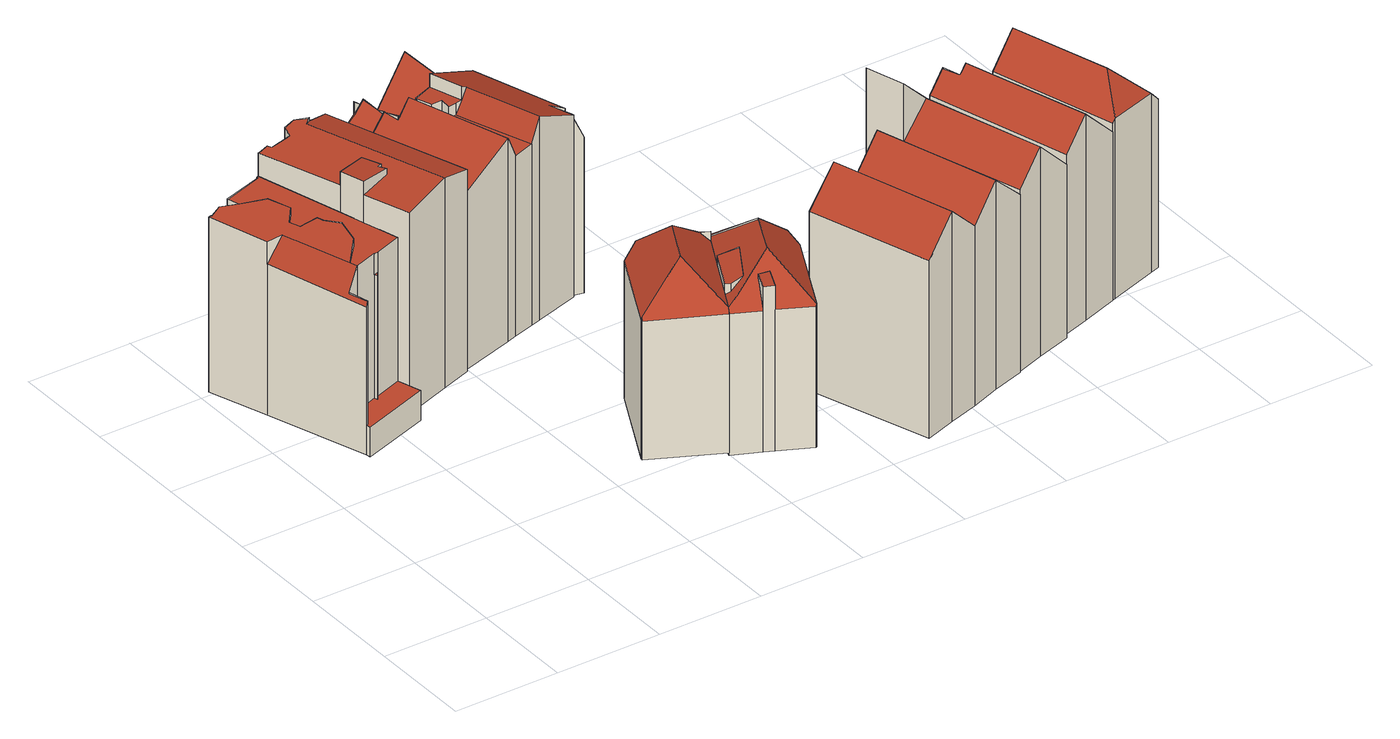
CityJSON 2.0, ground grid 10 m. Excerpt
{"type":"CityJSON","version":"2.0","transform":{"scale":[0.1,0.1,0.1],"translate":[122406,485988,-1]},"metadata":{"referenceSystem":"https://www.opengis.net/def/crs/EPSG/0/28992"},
"CityObjects":{
"building1":{"type":"Building","attributes":{"aantal_verblijfsobjecten":1,"bouwjaar":1880,"gebruiksdoel":"woonfunctie","oppervlakte_max":261,"oppervlakte_min":261,"rdf_seealso":"http://bag.basisregistraties.overheid.nl/bag/id/pand/0363100012181693","rf_extrusion_mode":"standard","rf_force_lod11":false,"rf_h_ground":-0.016,"rf_h_pc_98p":0,"rf_h_roof_50p":16.86,"rf_h_roof_70p":17.05,"rf_h_roof_max":17.66,"rf_h_roof_min":2.8,"rf_h_roof_ridge":17.66,"rf_is_glass_roof":false,"rf_nodata_frac":0.0293,"rf_nodata_r":0,"rf_pc_select":"PREFERRED_AND_LATEST","rf_pc_year":0,"rf_pointcloud_unusable":false,"rf_pt_density":16.87,"rf_ridgelines":3,"rf_rmse_lod22":0.538,"rf_roof_planes":9,"rf_roof_type":"slanted","rf_success":true,"rf_t_run":32,"rf_volume_lod22":1619.64,"status":"Pand in gebruik"},"children":["building1-1"]},
"building1-1":{"type":"BuildingPart","parents":["building1"],"geometry":[{"type":"Solid","lod":"2.2","boundaries":[[[[0,1,2,3,4,5,6,7,8,9,10,11,12]],[[13,14,15,16]],[[16,15,17,18]],[[19,11,10,20]],[[21,12,11,19]],[[22,23,0,12,21]],[[24,25,26]],[[27,7,6,28]],[[29,30,8,7,27]],[[28,6,5,31]],[[31,5,4,25,24]],[[32,3,2,33]],[[34,35,36,37]],[[33,2,1,38]],[[18,17,39,40]],[[20,10,9,41,42]],[[43,44,45,30,29]],[[46,47,48,49]],[[50,51,14,13]],[[40,39,35,34]],[[37,36,52,53]],[[42,41,45,44]],[[41,9,8,30]],[[53,52,44,43]],[[54,32,47,46]],[[49,48,55,56]],[[25,4,3,32,54]],[[57,58,59,60]],[[58,61,62,63]],[[63,62,64,59]],[[51,50,65]],[[60,59,64,23,22]],[[38,1,0,23]],[[56,55,61,58,57]],[[41,30,45]],[[25,54,46,49,56,66,26]],[[63,59,58]],[[66,65,50,13,16,18,40,34,37,53,43,29,27,28,31,24,26]],[[56,57,60,22,21,19,20,42,44,52,36,35,39,17,15,14,51,65,66]],[[61,55,48,47,32,33,38,23,64,62]]]],"semantics":{"surfaces":[{"type":"GroundSurface"},{"type":"WallSurface","on_footprint_edge":false},{"type":"WallSurface","on_footprint_edge":true},{"type":"RoofSurface","rf_azimuth":191.88,"rf_h_roof_50p":15.12,"rf_h_roof_70p":15.12,"rf_h_roof_max":17.15,"rf_h_roof_min":15.1,"rf_slope":2.02},{"type":"RoofSurface","rf_azimuth":250.99,"rf_h_roof_50p":15.31,"rf_h_roof_70p":16.17,"rf_h_roof_max":17.26,"rf_h_roof_min":13.89,"rf_slope":63.79},{"type":"RoofSurface","rf_azimuth":162.59,"rf_h_roof_50p":14.72,"rf_h_roof_70p":14.72,"rf_h_roof_max":14.72,"rf_h_roof_min":14.66,"rf_slope":10},{"type":"RoofSurface","rf_azimuth":246.66,"rf_h_roof_50p":17.11,"rf_h_roof_70p":17.28,"rf_h_roof_max":17.73,"rf_h_roof_min":16.51,"rf_slope":15.98},{"type":"RoofSurface","rf_azimuth":128.85,"rf_h_roof_50p":16.9,"rf_h_roof_70p":17.01,"rf_h_roof_max":17.73,"rf_h_roof_min":16.59,"rf_slope":2.39},{"type":"RoofSurface","rf_azimuth":202.16,"rf_h_roof_50p":2.85,"rf_h_roof_70p":2.86,"rf_h_roof_max":16.68,"rf_h_roof_min":2.8,"rf_slope":1.04}],"values":[[0,1,1,2,2,2,1,2,2,2,2,2,1,2,1,2,1,1,1,1,1,1,2,1,1,1,2,1,1,1,1,1,2,1,3,4,5,6,7,8]]}}]},
"building2":{"type":"Building","attributes":{"aantal_verblijfsobjecten":7,"bouwjaar":2002,"gebruiksdoel":"woonfunctie","oppervlakte_max":94,"oppervlakte_min":68,"rdf_seealso":"http://bag.basisregistraties.overheid.nl/bag/id/pand/0363100012181694","rf_extrusion_mode":"standard","rf_force_lod11":false,"rf_h_ground":0.163,"rf_h_pc_98p":0,"rf_h_roof_50p":19.96,"rf_h_roof_70p":20.14,"rf_h_roof_max":20.6,"rf_h_roof_min":18.17,"rf_h_roof_ridge":20.24,"rf_is_glass_roof":false,"rf_nodata_frac":0.015,"rf_nodata_r":0,"rf_pc_select":"PREFERRED_AND_LATEST","rf_pc_year":0,"rf_pointcloud_unusable":false,"rf_pt_density":17.21,"rf_ridgelines":1,"rf_rmse_lod22":1,"rf_roof_planes":6,"rf_roof_type":"slanted","rf_success":true,"rf_t_run":29,"rf_volume_lod22":2309.43,"status":"Pand in gebruik"},"children":["building2-1"]},
"building2-1":{"type":"BuildingPart","parents":["building2"],"geometry":[{"type":"Solid","lod":"2.2","boundaries":[[[[67,68,69,70,71,72,73,74,75,76,77,78]],[[79,70,69,80]],[[81,82,83,84]],[[85,74,73,86]],[[87,78,77,88]],[[88,77,76,89]],[[90,91,92,93]],[[92,91,86,94]],[[95,96,97,98]],[[84,83,96,95]],[[99,100,101,102]],[[102,101,71,70,79]],[[103,104,105,106]],[[91,90,107]],[[89,76,75,108]],[[108,75,74,85]],[[82,67,78,87]],[[98,97,104,103]],[[109,110,111]],[[100,99,112]],[[94,86,73,72,110,109]],[[80,69,68,105]],[[106,105,68,67,82,81]],[[110,72,71,101]],[[108,85,86,91,107]],[[88,93,92,94,109,111,112,99,102,79,80,105,104,97,96,83,82,87]],[[106,81,84,95,98,103]],[[110,101,100,112,111]],[[93,88,89,108,107,90]]]],"semantics":{"surfaces":[{"type":"GroundSurface"},{"type":"WallSurface","on_footprint_edge":true},{"type":"WallSurface","on_footprint_edge":false},{"type":"RoofSurface","rf_azimuth":342.04,"rf_h_roof_50p":17.71,"rf_h_roof_70p":18.2,"rf_h_roof_max":20.34,"rf_h_roof_min":16.16,"rf_slope":72.54},{"type":"RoofSurface","rf_azimuth":252.64,"rf_h_roof_50p":19.9,"rf_h_roof_70p":20.09,"rf_h_roof_max":20.63,"rf_h_roof_min":19.33,"rf_slope":10.72},{"type":"RoofSurface","rf_azimuth":59.88,"rf_h_roof_50p":20.56,"rf_h_roof_70p":20.6,"rf_h_roof_max":20.68,"rf_h_roof_min":20.47,"rf_slope":3.51},{"type":"RoofSurface","rf_azimuth":342.04,"rf_h_roof_50p":17.3,"rf_h_roof_70p":17.79,"rf_h_roof_max":19.98,"rf_h_roof_min":16.28,"rf_slope":72.54},{"type":"RoofSurface","rf_azimuth":70.69,"rf_h_roof_50p":19.84,"rf_h_roof_70p":20.01,"rf_h_roof_max":20.34,"rf_h_roof_min":19.34,"rf_slope":14.73}],"values":[[0,1,2,1,1,1,2,2,2,2,2,1,2,2,1,1,1,2,2,2,1,1,1,1,3,4,5,6,7]]}}]},
"building3":{"type":"Building","attributes":{"aantal_verblijfsobjecten":1,"bouwjaar":1767,"gebruiksdoel":"woonfunctie","oppervlakte_max":332,"oppervlakte_min":332,"rdf_seealso":"http://bag.basisregistraties.overheid.nl/bag/id/pand/0363100012181700","rf_extrusion_mode":"standard","rf_force_lod11":false,"rf_h_ground":0.399,"rf_h_pc_98p":0,"rf_h_roof_50p":15.37,"rf_h_roof_70p":15.98,"rf_h_roof_max":17.3,"rf_h_roof_min":13.89,"rf_h_roof_ridge":17.42,"rf_is_glass_roof":false,"rf_nodata_frac":0.00319,"rf_nodata_r":0,"rf_pc_select":"PREFERRED_AND_LATEST","rf_pc_year":0,"rf_pointcloud_unusable":false,"rf_pt_density":17.36,"rf_ridgelines":1,"rf_rmse_lod22":0.273,"rf_roof_planes":8,"rf_roof_type":"slanted","rf_success":true,"rf_t_run":19,"rf_volume_lod22":1197.02,"status":"Pand in gebruik"},"children":["building3-1"]},
"building3-1":{"type":"BuildingPart","parents":["building3"],"geometry":[{"type":"Solid","lod":"2.2","boundaries":[[[[113,114,115,116,117,118,119,120,121,122]],[[123,121,120,124]],[[125,122,121,123]],[[126,113,122,125]],[[127,115,114,128]],[[129,116,115,127]],[[130,118,117,131]],[[131,117,116,129]],[[124,120,119,132]],[[132,119,118,130]],[[133,128,114,113,126]],[[128,133,134]],[[123,135,134,133,126,125]],[[127,136,130,131,129]],[[135,136,127,128,134]],[[136,135,123,124,132,130]]]],"semantics":{"surfaces":[{"type":"GroundSurface"},{"type":"WallSurface","on_footprint_edge":true},{"type":"WallSurface","on_footprint_edge":false},{"type":"RoofSurface","rf_azimuth":25.03,"rf_h_roof_50p":14.46,"rf_h_roof_70p":15.09,"rf_h_roof_max":17.03,"rf_h_roof_min":13.15,"rf_slope":47.39},{"type":"RoofSurface","rf_azimuth":207.22,"rf_h_roof_50p":15.07,"rf_h_roof_70p":15.6,"rf_h_roof_max":17.58,"rf_h_roof_min":13.82,"rf_slope":48},{"type":"RoofSurface","rf_azimuth":118.07,"rf_h_roof_50p":15.55,"rf_h_roof_70p":16.23,"rf_h_roof_max":17.71,"rf_h_roof_min":14.04,"rf_slope":42.98},{"type":"RoofSurface","rf_azimuth":297.57,"rf_h_roof_50p":15.01,"rf_h_roof_70p":15.88,"rf_h_roof_max":17.71,"rf_h_roof_min":13.35,"rf_slope":45.78}],"values":[[0,1,1,1,1,1,1,1,1,1,1,2,3,4,5,6]]}}]},
"building4":{"type":"Building","attributes":{"aantal_verblijfsobjecten":8,"bouwjaar":2000,"gebruiksdoel":"woonfunctie","oppervlakte_max":150,"oppervlakte_min":80,"rdf_seealso":"http://bag.basisregistraties.overheid.nl/bag/id/pand/0363100012181695","rf_extrusion_mode":"standard","rf_force_lod11":false,"rf_h_ground":0.238,"rf_h_pc_98p":0,"rf_h_roof_50p":18.03,"rf_h_roof_70p":18.54,"rf_h_roof_max":19.64,"rf_h_roof_min":15.15,"rf_h_roof_ridge":19.62,"rf_is_glass_roof":false,"rf_nodata_frac":0.0931,"rf_nodata_r":0,"rf_pc_select":"_HIGHEST_YET_INSUFFICIENT_COVERAGE","rf_pc_year":0,"rf_pointcloud_unusable":false,"rf_pt_density":14.85,"rf_ridgelines":13,"rf_rmse_lod22":0.585,"rf_roof_planes":15,"rf_roof_type":"slanted","rf_success":true,"rf_t_run":93,"rf_volume_lod22":3949.86,"status":"Pand in gebruik"},"children":["building4-1"]},
"building4-1":{"type":"BuildingPart","parents":["building4"],"geometry":[{"type":"Solid","lod":"2.2","boundaries":[[[[137,138,139,140,141,142,143,144,145,146,147,148,149,150,151,152]],[[153,148,147,154]],[[155,154,147,146,156]],[[157,158,145,144,159]],[[160,161,149,148,153]],[[162,163,153]],[[164,165,166]],[[163,162,166]],[[167,168,169,170]],[[154,155,171]],[[172,173,174,175]],[[176,139,138,177]],[[178,140,139,176]],[[179,142,141,180]],[[181,182,183]],[[170,169,183]],[[184,151,150,185]],[[185,150,149,161]],[[186,187,188,189]],[[190,191,192]],[[161,160,192]],[[193,191,190,187,186,194]],[[180,141,140,178]],[[195,143,142,179]],[[159,144,143,195]],[[189,188,196,197,198]],[[199,137,152,200]],[[201,200,152,151,184,202]],[[200,201,203]],[[202,184,191,193]],[[165,164,204]],[[156,146,145,158]],[[205,206,173,172]],[[177,138,137,199]],[[197,196,168,167]],[[198,197,207,208]],[[208,207,206,205]],[[182,181,209]],[[210,211,158,157]],[[212,213,214]],[[211,210,215]],[[204,213,212,215]],[[175,174,216]],[[217,216,218]],[[194,186,216,217]],[[187,190,192,160,153,163,188]],[[195,179,167,170]],[[191,184,185,161,192]],[[210,157,159,195,170,183,182,209]],[[177,199,200,203]],[[218,216,174,180,178]],[[206,207,197,167,179,180,174,173]],[[211,215,212,214,171,155,156,158]],[[214,213,204,164,166,162,153,154,171]],[[215,210,209,181,183,169,168,196,188,163,166,165,204]],[[216,186,189,198,208,205,172,175]],[[194,217,218,178,176,177,203,201,202,193]]]],"semantics":{"surfaces":[{"type":"GroundSurface"},{"type":"WallSurface","on_footprint_edge":true},{"type":"WallSurface","on_footprint_edge":false},{"type":"RoofSurface","rf_azimuth":253.12,"rf_h_roof_50p":16.76,"rf_h_roof_70p":17.71,"rf_h_roof_max":19.54,"rf_h_roof_min":14.67,"rf_slope":44.89},{"type":"RoofSurface","rf_azimuth":72.04,"rf_h_roof_50p":18.4,"rf_h_roof_70p":18.89,"rf_h_roof_max":19.94,"rf_h_roof_min":17.38,"rf_slope":65.67},{"type":"RoofSurface","rf_azimuth":71.16,"rf_h_roof_50p":16.25,"rf_h_roof_70p":17.08,"rf_h_roof_max":19.06,"rf_h_roof_min":14.22,"rf_slope":46.94},{"type":"RoofSurface","rf_azimuth":251.7,"rf_h_roof_50p":18.33,"rf_h_roof_70p":18.91,"rf_h_roof_max":19.94,"rf_h_roof_min":17,"rf_slope":24.99},{"type":"RoofSurface","rf_azimuth":73.27,"rf_h_roof_50p":16.38,"rf_h_roof_70p":17.41,"rf_h_roof_max":17.62,"rf_h_roof_min":14.77,"rf_slope":68.89},{"type":"RoofSurface","rf_azimuth":251.74,"rf_h_roof_50p":18.8,"rf_h_roof_70p":19.17,"rf_h_roof_max":20.17,"rf_h_roof_min":17.46,"rf_slope":64.63},{"type":"RoofSurface","rf_azimuth":269.91,"rf_h_roof_50p":17.44,"rf_h_roof_70p":17.47,"rf_h_roof_max":18.46,"rf_h_roof_min":17.38,"rf_slope":1.47},{"type":"RoofSurface","rf_azimuth":252.45,"rf_h_roof_50p":16.04,"rf_h_roof_70p":17.22,"rf_h_roof_max":19.09,"rf_h_roof_min":13.99,"rf_slope":48.91},{"type":"RoofSurface","rf_azimuth":339.91,"rf_h_roof_50p":14.96,"rf_h_roof_70p":15.43,"rf_h_roof_max":17.53,"rf_h_roof_min":13.43,"rf_slope":69.9},{"type":"RoofSurface","rf_azimuth":70.93,"rf_h_roof_50p":16.68,"rf_h_roof_70p":17.45,"rf_h_roof_max":19.58,"rf_h_roof_min":14.5,"rf_slope":48.81},{"type":"RoofSurface","rf_azimuth":249.69,"rf_h_roof_50p":18.5,"rf_h_roof_70p":18.55,"rf_h_roof_max":19.9,"rf_h_roof_min":18.38,"rf_slope":6.48},{"type":"RoofSurface","rf_azimuth":72.03,"rf_h_roof_50p":18.4,"rf_h_roof_70p":18.92,"rf_h_roof_max":20.17,"rf_h_roof_min":17.05,"rf_slope":25.23}],"values":[[0,1,1,1,1,2,2,2,2,2,2,1,1,1,2,2,1,1,2,2,2,2,1,1,1,2,1,1,2,2,2,1,2,1,2,2,2,2,2,2,2,2,2,2,2,3,4,5,6,7,8,9,10,11,12,13,14]]}}]},
"building5":{"type":"Building","attributes":{"aantal_verblijfsobjecten":1,"bouwjaar":1767,"gebruiksdoel":"woonfunctie","oppervlakte_max":320,"oppervlakte_min":320,"rdf_seealso":"http://bag.basisregistraties.overheid.nl/bag/id/pand/0363100012181691","rf_extrusion_mode":"standard","rf_force_lod11":false,"rf_h_ground":0.183,"rf_h_pc_98p":0,"rf_h_roof_50p":15.41,"rf_h_roof_70p":16.04,"rf_h_roof_max":17.36,"rf_h_roof_min":13.92,"rf_h_roof_ridge":17.5,"rf_is_glass_roof":false,"rf_nodata_frac":0.00637,"rf_nodata_r":0,"rf_pc_select":"PREFERRED_AND_LATEST","rf_pc_year":0,"rf_pointcloud_unusable":false,"rf_pt_density":17.45,"rf_ridgelines":5,"rf_rmse_lod22":0.258,"rf_roof_planes":11,"rf_roof_type":"slanted","rf_success":true,"rf_t_run":45,"rf_volume_lod22":1220.6,"status":"Pand in gebruik"},"children":["building5-1"]},
"building5-1":{"type":"BuildingPart","parents":["building5"],"geometry":[{"type":"Solid","lod":"2.2","boundaries":[[[[219,220,221,222,223,224,225,226,227,228,229,230,231]],[[232,225,224,233]],[[233,224,223,234,235]],[[236,226,225,232]],[[237,227,226,236]],[[238,239,222,221,240,241]],[[234,223,222,239]],[[241,240,242,243]],[[240,221,220,244]],[[243,242,245]],[[246,247,248]],[[249,250,248]],[[251,252,253]],[[254,229,228,255]],[[255,228,227,237]],[[247,230,229,254]],[[256,257,258]],[[257,256,239,238]],[[259,260,231,230,247,246]],[[129,219,231,260]],[[250,249,260,259]],[[235,234,252,251]],[[244,220,219,129]],[[257,238,241,243,245,258]],[[250,259,246,248]],[[252,234,239,256,258,245,242,240,244,261,262,253]],[[235,251,236,232,233]],[[262,255,237,236,251,253]],[[244,129,260,249,248,247,254,255,262,261]]]],"semantics":{"surfaces":[{"type":"GroundSurface"},{"type":"WallSurface","on_footprint_edge":true},{"type":"WallSurface","on_footprint_edge":false},{"type":"RoofSurface","rf_azimuth":287.43,"rf_h_roof_50p":15.35,"rf_h_roof_70p":15.46,"rf_h_roof_max":15.72,"rf_h_roof_min":15,"rf_slope":17.76},{"type":"RoofSurface","rf_azimuth":256.21,"rf_h_roof_50p":16.06,"rf_h_roof_70p":16.07,"rf_h_roof_max":16.41,"rf_h_roof_min":16.02,"rf_slope":2.78},{"type":"RoofSurface","rf_azimuth":297.26,"rf_h_roof_50p":15.63,"rf_h_roof_70p":16.15,"rf_h_roof_max":17.75,"rf_h_roof_min":13.59,"rf_slope":44.92},{"type":"RoofSurface","rf_azimuth":31.02,"rf_h_roof_50p":14.46,"rf_h_roof_70p":15.11,"rf_h_roof_max":17.19,"rf_h_roof_min":12.79,"rf_slope":47.32},{"type":"RoofSurface","rf_azimuth":115.24,"rf_h_roof_50p":15.31,"rf_h_roof_70p":16.11,"rf_h_roof_max":17.75,"rf_h_roof_min":13.68,"rf_slope":46.14},{"type":"RoofSurface","rf_azimuth":206.79,"rf_h_roof_50p":15.28,"rf_h_roof_70p":16.03,"rf_h_roof_max":17.66,"rf_h_roof_min":13.9,"rf_slope":48.08}],"values":[[0,1,1,1,1,1,1,2,1,2,2,2,2,1,1,1,2,2,1,1,2,2,1,3,4,5,6,7,8]]}}]},
"building6":{"type":"Building","attributes":{"aantal_verblijfsobjecten":0,"bouwjaar":1005,"rdf_seealso":"http://bag.basisregistraties.overheid.nl/bag/id/pand/0363100012181697","rf_extrusion_mode":"skip","rf_force_lod11":false,"rf_h_ground":0.17,"rf_h_pc_98p":0,"rf_is_glass_roof":false,"rf_nodata_frac":0.93,"rf_nodata_r":0,"rf_pc_select":"_HIGHEST_YET_INSUFFICIENT_COVERAGE","rf_pc_year":0,"rf_pointcloud_unusable":true,"rf_pt_density":6.67,"rf_roof_type":"unknown","rf_success":true,"rf_t_run":0,"status":"Pand in gebruik"},"geometry":[{"type":"MultiSurface","lod":"0","boundaries":[[[263,264,265,266]]]}]},
"building7":{"type":"Building","attributes":{"aantal_verblijfsobjecten":4,"bouwjaar":1872,"gebruiksdoel":"woonfunctie","oppervlakte_max":174,"oppervlakte_min":52,"rdf_seealso":"http://bag.basisregistraties.overheid.nl/bag/id/pand/0363100012170293","rf_extrusion_mode":"standard","rf_force_lod11":false,"rf_h_ground":0.207,"rf_h_pc_98p":0,"rf_h_roof_50p":18.91,"rf_h_roof_70p":19.56,"rf_h_roof_max":20.31,"rf_h_roof_min":17.38,"rf_h_roof_ridge":20.4,"rf_is_glass_roof":false,"rf_nodata_frac":0.0101,"rf_nodata_r":0.0114,"rf_pc_select":"PREFERRED_AND_LATEST","rf_pc_year":0,"rf_pointcloud_unusable":false,"rf_pt_density":16.34,"rf_ridgelines":1,"rf_rmse_lod22":0.341,"rf_roof_planes":4,"rf_roof_type":"slanted","rf_success":true,"rf_t_run":16,"rf_volume_lod22":1385.3,"status":"Pand in gebruik"},"children":["building7-1"]},
"building7-1":{"type":"BuildingPart","parents":["building7"],"geometry":[{"type":"Solid","lod":"2.2","boundaries":[[[[267,268,269,270,271,272]],[[273,271,270,274]],[[275,272,271,273]],[[276,267,272,275]],[[274,270,269,277]],[[277,269,268,278]],[[278,268,267,276]],[[278,273,274,277]],[[273,278,276,275]]]],"semantics":{"surfaces":[{"type":"GroundSurface"},{"type":"WallSurface","on_footprint_edge":true},{"type":"RoofSurface","rf_azimuth":72.35,"rf_h_roof_50p":18.81,"rf_h_roof_70p":19.44,"rf_h_roof_max":20.65,"rf_h_roof_min":17.28,"rf_slope":43.82},{"type":"RoofSurface","rf_azimuth":251.17,"rf_h_roof_50p":18.91,"rf_h_roof_70p":19.57,"rf_h_roof_max":20.65,"rf_h_roof_min":17.09,"rf_slope":43.9}],"values":[[0,1,1,1,1,1,1,2,3]]}}]},
"building8":{"type":"Building","attributes":{"aantal_verblijfsobjecten":0,"bouwjaar":1873,"rdf_seealso":"http://bag.basisregistraties.overheid.nl/bag/id/pand/0363100012181696","rf_extrusion_mode":"skip","rf_force_lod11":false,"rf_h_ground":-0.249,"rf_h_pc_98p":0,"rf_is_glass_roof":false,"rf_nodata_frac":1,"rf_nodata_r":0,"rf_pc_select":"_HIGHEST_YET_INSUFFICIENT_COVERAGE","rf_pc_year":0,"rf_pointcloud_unusable":true,"rf_pt_density":0,"rf_roof_type":"unknown","rf_success":true,"rf_t_run":0,"status":"Pand in gebruik"},"geometry":[{"type":"MultiSurface","lod":"0","boundaries":[[[279,280,281,282]]]}]},
"building9":{"type":"Building","attributes":{"aantal_verblijfsobjecten":0,"bouwjaar":1873,"rdf_seealso":"http://bag.basisregistraties.overheid.nl/bag/id/pand/0363100012170295","rf_extrusion_mode":"skip","rf_force_lod11":false,"rf_h_ground":-0.245,"rf_h_pc_98p":0,"rf_is_glass_roof":false,"rf_nodata_frac":0.99,"rf_nodata_r":0,"rf_pc_select":"_HIGHEST_YET_INSUFFICIENT_COVERAGE","rf_pc_year":0,"rf_pointcloud_unusable":true,"rf_pt_density":12,"rf_roof_type":"unknown","rf_success":true,"rf_t_run":0,"status":"Pand in gebruik"},"geometry":[{"type":"MultiSurface","lod":"0","boundaries":[[[283,279,282,284]]]}]},
"building10":{"type":"Building","attributes":{"aantal_verblijfsobjecten":3,"bouwjaar":1799,"gebruiksdoel":"woonfunctie","oppervlakte_max":190,"oppervlakte_min":59,"rdf_seealso":"http://bag.basisregistraties.overheid.nl/bag/id/pand/0363100012180928","rf_extrusion_mode":"standard","rf_force_lod11":false,"rf_h_ground":0.212,"rf_h_pc_98p":0,"rf_h_roof_50p":18.84,"rf_h_roof_70p":19.46,"rf_h_roof_max":20.27,"rf_h_roof_min":17.54,"rf_h_roof_ridge":20.4,"rf_is_glass_roof":false,"rf_nodata_frac":0.0168,"rf_nodata_r":0,"rf_pc_select":"PREFERRED_AND_LATEST","rf_pc_year":0,"rf_pointcloud_unusable":false,"rf_pt_density":15.49,"rf_ridgelines":1,"rf_rmse_lod22":0.374,"rf_roof_planes":3,"rf_roof_type":"slanted","rf_success":true,"rf_t_run":14,"rf_volume_lod22":1382.67,"status":"Pand in gebruik"},"children":["building10-1"]},
"building10-1":{"type":"BuildingPart","parents":["building10"],"geometry":[{"type":"Solid","lod":"2.2","boundaries":[[[[285,270,269,286,287,288]],[[289,286,269,290]],[[291,287,286,289]],[[292,288,287,291]],[[290,269,270,293]],[[293,270,285,294]],[[294,285,288,292]],[[293,294,289,290]],[[294,292,291,289]]]],"semantics":{"surfaces":[{"type":"GroundSurface"},{"type":"WallSurface","on_footprint_edge":true},{"type":"RoofSurface","rf_azimuth":250.9,"rf_h_roof_50p":18.94,"rf_h_roof_70p":19.6,"rf_h_roof_max":20.63,"rf_h_roof_min":17.23,"rf_slope":44.7},{"type":"RoofSurface","rf_azimuth":72.6,"rf_h_roof_50p":18.73,"rf_h_roof_70p":19.43,"rf_h_roof_max":20.63,"rf_h_roof_min":17.01,"rf_slope":43.5}],"values":[[0,1,1,1,1,1,1,2,3]]}}]},
"building11":{"type":"Building","attributes":{"aantal_verblijfsobjecten":4,"bouwjaar":1779,"gebruiksdoel":"overige gebruiksfunctie,woonfunctie","oppervlakte_max":167,"oppervlakte_min":78,"rdf_seealso":"http://bag.basisregistraties.overheid.nl/bag/id/pand/0363100012180994","rf_extrusion_mode":"standard","rf_force_lod11":false,"rf_h_ground":0.278,"rf_h_pc_98p":0,"rf_h_roof_50p":18.92,"rf_h_roof_70p":19.62,"rf_h_roof_max":20.43,"rf_h_roof_min":17.61,"rf_h_roof_ridge":20.61,"rf_is_glass_roof":false,"rf_nodata_frac":0.228,"rf_nodata_r":0,"rf_pc_select":"_HIGHEST_YET_INSUFFICIENT_COVERAGE","rf_pc_year":0,"rf_pointcloud_unusable":false,"rf_pt_density":16.32,"rf_ridgelines":2,"rf_rmse_lod22":0.371,"rf_roof_planes":5,"rf_roof_type":"slanted","rf_success":true,"rf_t_run":16,"rf_volume_lod22":1814.56,"status":"Pand in gebruik"},"children":["building11-1"]},
"building11-1":{"type":"BuildingPart","parents":["building11"],"geometry":[{"type":"Solid","lod":"2.2","boundaries":[[[[295,296,297,298,299,300]],[[301,299,298,302,303]],[[303,302,304]],[[302,298,297,305]],[[306,295,300,307]],[[307,300,299,301]],[[305,297,296,308]],[[308,296,295,306]],[[308,304,302,305]],[[304,308,306,307,301,303]]]],"semantics":{"surfaces":[{"type":"GroundSurface"},{"type":"WallSurface","on_footprint_edge":true},{"type":"WallSurface","on_footprint_edge":false},{"type":"RoofSurface","rf_azimuth":250.39,"rf_h_roof_50p":19.2,"rf_h_roof_70p":19.82,"rf_h_roof_max":21.66,"rf_h_roof_min":17.57,"rf_slope":45.31},{"type":"RoofSurface","rf_azimuth":73.11,"rf_h_roof_50p":19.08,"rf_h_roof_70p":20,"rf_h_roof_max":23.45,"rf_h_roof_min":16.69,"rf_slope":44.64}],"values":[[0,1,2,1,1,1,1,1,3,4]]}}]},
"building12":{"type":"Building","attributes":{"aantal_verblijfsobjecten":4,"bouwjaar":1790,"gebruiksdoel":"winkelfunctie,woonfunctie","oppervlakte_max":159,"oppervlakte_min":1,"rdf_seealso":"http://bag.basisregistraties.overheid.nl/bag/id/pand/0363100012180995","rf_extrusion_mode":"standard","rf_force_lod11":false,"rf_h_ground":0.701,"rf_h_pc_98p":0,"rf_h_roof_50p":19.1,"rf_h_roof_70p":19.69,"rf_h_roof_max":20.5,"rf_h_roof_min":17.51,"rf_h_roof_ridge":20.66,"rf_is_glass_roof":false,"rf_nodata_frac":0.0806,"rf_nodata_r":0,"rf_pc_select":"_HIGHEST_YET_INSUFFICIENT_COVERAGE","rf_pc_year":0,"rf_pointcloud_unusable":false,"rf_pt_density":16.27,"rf_ridgelines":2,"rf_rmse_lod22":0.368,"rf_roof_planes":4,"rf_roof_type":"slanted","rf_success":true,"rf_t_run":14,"rf_volume_lod22":1410.73,"status":"Pand in gebruik"},"children":["building12-1"]},
"building12-1":{"type":"BuildingPart","parents":["building12"],"geometry":[{"type":"Solid","lod":"2.2","boundaries":[[[[309,310,311,312,313,314,315,316]],[[317,314,313,318]],[[319,310,309,320]],[[321,312,311,322]],[[322,311,310,319]],[[318,313,312,321]],[[323,315,314,317]],[[320,309,316,324]],[[324,316,315,323]],[[320,324,318,321,322,319]],[[324,323,317,318]]]],"semantics":{"surfaces":[{"type":"GroundSurface"},{"type":"WallSurface","on_footprint_edge":true},{"type":"RoofSurface","rf_azimuth":249.96,"rf_h_roof_50p":19.36,"rf_h_roof_70p":19.93,"rf_h_roof_max":20.86,"rf_h_roof_min":17.64,"rf_slope":45.75},{"type":"RoofSurface","rf_azimuth":72.94,"rf_h_roof_50p":18.65,"rf_h_roof_70p":19.44,"rf_h_roof_max":20.86,"rf_h_roof_min":16.57,"rf_slope":44.16}],"values":[[0,1,1,1,1,1,1,1,1,2,3]]}}]},
"building13":{"type":"Building","attributes":{"aantal_verblijfsobjecten":0,"bouwjaar":2024,"rdf_seealso":"http://bag.basisregistraties.overheid.nl/bag/id/pand/0363100012570489","rf_extrusion_mode":"standard","rf_force_lod11":false,"rf_h_ground":0.848,"rf_h_pc_98p":0,"rf_h_roof_50p":3.39,"rf_h_roof_70p":3.39,"rf_h_roof_max":3.44,"rf_h_roof_min":3.27,"rf_is_glass_roof":false,"rf_nodata_frac":0.04,"rf_nodata_r":0,"rf_pc_select":"PREFERRED_AND_LATEST","rf_pc_year":0,"rf_pointcloud_unusable":false,"rf_pt_density":16.5,"rf_ridgelines":0,"rf_rmse_lod22":0.0247,"rf_roof_planes":1,"rf_roof_type":"horizontal","rf_success":true,"rf_t_run":3,"rf_volume_lod22":15.41,"status":"Pand in gebruik"},"children":["building13-1"]},
"building13-1":{"type":"BuildingPart","parents":["building13"],"geometry":[{"type":"Solid","lod":"2.2","boundaries":[[[[325,326,327,328]],[[329,325,328,330]],[[330,328,327,331]],[[331,327,326,332]],[[332,326,325,329]],[[332,329,330,331]]]],"semantics":{"surfaces":[{"type":"GroundSurface"},{"type":"WallSurface","on_footprint_edge":true},{"type":"RoofSurface","rf_azimuth":10.68,"rf_h_roof_50p":3.37,"rf_h_roof_70p":3.38,"rf_h_roof_max":3.41,"rf_h_roof_min":3.32,"rf_slope":1.53}],"values":[[0,1,1,1,1,2]]}}]},
"building14":{"type":"Building","attributes":{"aantal_verblijfsobjecten":4,"bouwjaar":1835,"gebruiksdoel":"woonfunctie","oppervlakte_max":149,"oppervlakte_min":58,"rdf_seealso":"http://bag.basisregistraties.overheid.nl/bag/id/pand/0363100012180996","rf_extrusion_mode":"standard","rf_force_lod11":false,"rf_h_ground":0.733,"rf_h_pc_98p":0,"rf_h_roof_50p":19.07,"rf_h_roof_70p":19.71,"rf_h_roof_max":20.67,"rf_h_roof_min":17.57,"rf_h_roof_ridge":20.57,"rf_is_glass_roof":false,"rf_nodata_frac":0.0269,"rf_nodata_r":0,"rf_pc_select":"PREFERRED_AND_LATEST","rf_pc_year":0,"rf_pointcloud_unusable":false,"rf_pt_density":16.46,"rf_ridgelines":3,"rf_rmse_lod22":0.441,"rf_roof_planes":5,"rf_roof_type":"slanted","rf_success":true,"rf_t_run":16,"rf_volume_lod22":1349.37,"status":"Pand in gebruik"},"children":["building14-1"]},
"building14-1":{"type":"BuildingPart","parents":["building14"],"geometry":[{"type":"Solid","lod":"2.2","boundaries":[[[[333,315,314,334,335,336,337]],[[338,333,337,339]],[[340,336,335,341]],[[342,314,315,343]],[[341,335,334,344]],[[344,334,314,342]],[[339,337,336,340]],[[343,315,333,338]],[[345,338,339]],[[344,345,339,340,341]],[[345,344,342,343,338]]]],"semantics":{"surfaces":[{"type":"GroundSurface"},{"type":"WallSurface","on_footprint_edge":true},{"type":"RoofSurface","rf_azimuth":160.46,"rf_h_roof_50p":19.02,"rf_h_roof_70p":19.51,"rf_h_roof_max":20.69,"rf_h_roof_min":18.12,"rf_slope":46.83},{"type":"RoofSurface","rf_azimuth":72.62,"rf_h_roof_50p":18.6,"rf_h_roof_70p":19.43,"rf_h_roof_max":21.05,"rf_h_roof_min":16.61,"rf_slope":47.06},{"type":"RoofSurface","rf_azimuth":249.69,"rf_h_roof_50p":19.22,"rf_h_roof_70p":19.91,"rf_h_roof_max":21.1,"rf_h_roof_min":17.51,"rf_slope":47.04}],"values":[[0,1,1,1,1,1,1,1,2,3,4]]}}]},
"building15":{"type":"Building","attributes":{"aantal_verblijfsobjecten":0,"bouwjaar":2017,"rdf_seealso":"http://bag.basisregistraties.overheid.nl/bag/id/pand/0363100012249792","rf_extrusion_mode":"standard","rf_force_lod11":false,"rf_h_ground":0.853,"rf_h_pc_98p":0,"rf_h_roof_50p":3.71,"rf_h_roof_70p":3.73,"rf_h_roof_max":3.77,"rf_h_roof_min":3.61,"rf_is_glass_roof":false,"rf_nodata_frac":0,"rf_nodata_r":0,"rf_pc_select":"PREFERRED_AND_LATEST","rf_pc_year":0,"rf_pointcloud_unusable":false,"rf_pt_density":15.52,"rf_ridgelines":0,"rf_rmse_lod22":0.0134,"rf_roof_planes":1,"rf_roof_type":"horizontal","rf_success":true,"rf_t_run":3,"rf_volume_lod22":17.11,"status":"Bouwvergunning verleend"},"children":["building15-1"]},
"building15-1":{"type":"BuildingPart","parents":["building15"],"geometry":[{"type":"Solid","lod":"2.2","boundaries":[[[[346,347,348,349]],[[350,347,346,351]],[[352,348,347,350]],[[351,346,349,353]],[[353,349,348,352]],[[353,352,350,351]]]],"semantics":{"surfaces":[{"type":"GroundSurface"},{"type":"WallSurface","on_footprint_edge":true},{"type":"RoofSurface","rf_azimuth":151.59,"rf_h_roof_50p":3.72,"rf_h_roof_70p":3.73,"rf_h_roof_max":3.78,"rf_h_roof_min":3.65,"rf_slope":3}],"values":[[0,1,1,1,1,2]]}}]}
},
"vertices":[
[117,291,10],[124,269,10],[60,248,10],[59,252,10],[28,347,10],[9,402,10],[12,403,10],[12,402,10],[22,406,10],[32,409,10],[71,422,10],[71,423,10],[73,424,10],[83,321,187],[83,321,178],[74,334,178],[74,334,186],[72,340,179],[72,340,186],[71,423,181],[71,422,181],[73,424,181],[117,291,176],[117,291,39],[28,347,175],[28,347,154],[41,345,178],[12,402,177],[12,403,177],[22,406,180],[22,406,161],[9,402,177],[59,252,38],[60,248,38],[53,352,182],[53,352,179],[63,364,179],[63,364,186],[124,269,39],[57,342,179],[57,342,182],[32,409,161],[32,409,182],[37,396,183],[37,396,181],[37,396,161],[61,253,156],[61,253,38],[55,271,38],[55,271,157],[80,300,184],[80,300,177],[55,385,180],[55,385,187],[59,252,151],[65,274,38],[65,274,177],[87,281,177],[87,281,157],[91,282,157],[91,282,176],[87,281,39],[88,278,39],[88,278,157],[91,282,39],[64,282,177],[63,281,177],
[106,323,12],[99,346,12],[73,424,12],[76,424,12],[83,426,12],[106,434,12],[117,437,12],[147,447,12],[150,440,12],[195,305,12],[166,295,12],[121,280,12],[76,424,204],[73,424,203],[106,323,217],[106,323,204],[134,331,209],[134,331,215],[147,447,179],[117,437,179],[121,280,204],[166,295,213],[195,305,205],[127,430,211],[127,430,212],[127,430,214],[122,426,212],[117,437,212],[130,337,215],[130,337,209],[134,339,210],[134,339,215],[85,422,205],[85,422,195],[83,426,180],[83,426,205],[127,356,215],[127,356,209],[99,346,204],[99,346,217],[130,431,210],[150,440,204],[106,434,210],[106,434,179],[103,423,209],[102,423,209],
[348,187,14],[341,172,14],[298,86,14],[296,82,14],[233,114,14],[234,116,14],[233,115,14],[274,198,14],[289,203,14],[306,208,14],[289,203,156],[274,198,145],[306,208,143],[348,187,144],[298,86,151],[341,172,153],[296,82,147],[234,116,148],[233,114,146],[233,115,147],[341,172,162],[333,177,162],[301,169,184],[280,128,184],
[339,347,12],[328,350,12],[329,347,12],[287,335,12],[277,332,12],[257,326,12],[248,323,12],[194,307,12],[162,405,12],[147,448,12],[156,451,12],[219,472,12],[260,486,12],[289,496,12],[304,453,12],[333,365,12],[219,472,156],[156,451,151],[156,451,160],[147,448,150],[162,405,180],[162,405,151],[194,307,180],[260,486,199],[260,486,187],[220,469,165],[220,469,156],[190,457,167],[190,457,192],[212,465,165],[226,425,184],[226,425,166],[217,419,177],[217,419,206],[157,447,160],[246,404,194],[246,404,184],[253,404,184],[253,404,195],[329,347,186],[328,350,186],[287,335,206],[257,326,184],[277,332,185],[199,408,201],[199,408,197],[201,409,198],[304,453,154],[289,496,154],[249,435,196],[249,435,174],[232,430,157],[232,430,194],[267,441,193],[267,441,195],[266,447,194],[267,441,200],[249,435,209],[248,323,206],[232,429,157],[232,429,184],[232,429,194],[339,347,161],[333,365,162],[333,365,181],[304,453,182],[321,373,185],[192,447,193],[246,414,195],[246,414,184],[237,415,184],[237,415,194],[196,422,198],[196,423,198],[196,423,195],[192,447,199],[192,447,195],[185,446,191],[195,431,196],[259,404,196],[259,404,209],[264,405,206],
[296,82,12],[297,85,12],[307,104,12],[325,140,12],[347,184,12],[348,187,12],[391,166,12],[398,146,12],[402,134,12],[361,52,12],[360,51,12],[330,66,12],[321,70,12],[391,166,141],[348,187,145],[347,184,148],[347,184,150],[398,146,156],[402,134,147],[325,140,162],[325,140,149],[307,104,150],[307,104,160],[310,100,154],[310,100,161],[297,85,150],[322,99,165],[330,66,170],[330,66,147],[338,85,171],[328,87,168],[328,87,171],[363,137,185],[363,137,184],[353,116,185],[360,51,147],[361,52,149],[341,132,167],[341,132,168],[323,101,165],[321,70,170],[321,70,147],[308,87,158],[344,97,185],
[416,232,12],[378,219,12],[387,193,12],[425,206,12],
[404,124,12],[435,134,12],[463,143,12],[500,29,12],[472,20,12],[442,10,12],[472,20,213],[500,29,184],[442,10,182],[404,124,183],[463,143,186],[435,134,214],
[419,293,8],[363,274,8],[377,232,8],[433,251,8],
[476,311,8],[490,270,8],
[528,39,12],[491,153,12],[521,163,12],[559,49,12],[491,153,214],[463,143,185],[521,163,184],[559,49,182],[500,29,183],[528,39,212],
[618,68,13],[585,58,13],[559,49,13],[522,160,13],[510,195,13],[569,215,13],[510,195,244],[522,160,188],[522,160,243],[549,167,216],[559,49,186],[618,68,179],[569,215,183],[585,58,213],
[618,68,17],[575,199,17],[591,204,17],[597,188,17],[604,190,17],[639,202,17],[677,88,17],[642,76,17],[639,202,181],[604,190,217],[575,199,192],[618,68,188],[597,188,209],[591,204,210],[677,88,178],[642,76,214],
[613,279,18],[604,307,18],[623,314,18],[632,285,18],[613,279,44],[632,285,44],[623,314,43],[604,307,44],
[680,89,17],[664,210,17],[698,221,17],[735,107,17],[726,104,17],[680,89,189],[726,104,188],[735,107,178],[698,221,180],[639,202,190],[677,88,186],[664,210,218],[694,120,216],
[680,358,19],[687,335,19],[664,327,19],[656,351,19],[687,335,46],[680,358,48],[664,327,47],[656,351,48]
]}
